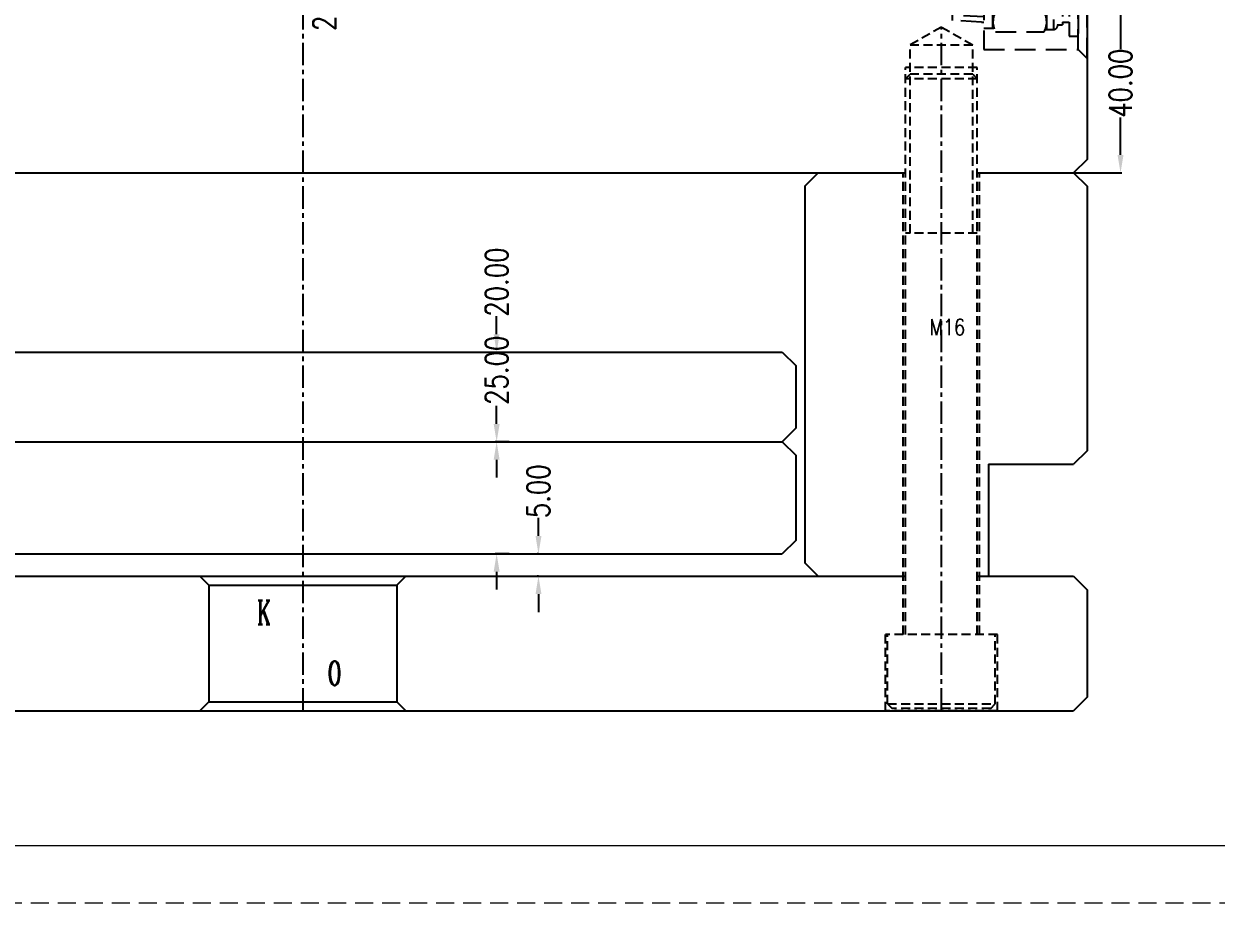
# Model space of a CAD drawing. Header units: millimetres. Extents: x 23490 to 24685, y -23248 to -22403.
# Drawn here: x 24010.1 to 24276.1, y -23247.8 to -23051.6 of the extents above; entities that cross this region are included whole.
import ezdxf

# ---------------------------------------------------------------- set-up
doc = ezdxf.new("R2010")
doc.units = ezdxf.units.MM
doc.header["$LTSCALE"] = 8
for name, pattern in [('CENTER', [2, 1.25, -0.25, 0.25, -0.25]), ('DASHED', [0.75, 0.5, -0.25]), ('HIDDEN', [0.375, 0.25, -0.125])]:
    doc.linetypes.add(name, pattern=pattern)
doc.layers.get('DEFPOINTS').update_dxf_attribs({"color": 6})
for name, color, linetype in [('CL', 1, 'Continuous'), ('text', 7, 'Continuous'), ('WT', 4, 'Continuous')]:
    doc.layers.add(name, color=color, linetype=linetype)
doc.layers.add('dim', color=3, linetype='Continuous', lineweight=15)
doc.layers.add('MBOM-ASSIS-LAYER', color=71, linetype='Continuous', lineweight=9)
doc.styles.add('ROMANC', font='RomanC.ttf', dxfattribs={"width": 0.8, "height": 7})
doc.styles.get("Standard").update_dxf_attribs({"font": 'txt.shx', "width": 0.8, "bigfont": 'chineset.shx'})
doc.dimstyles.new('ISO-25', dxfattribs={"dimtxt": 5, "dimasz": 4, "dimexe": 0.3, "dimexo": 0.3, "dimtad": 0, "dimzin": 1, "dimdsep": 46, "dimtxsty": 'Standard', "dimcen": 0, "dimclrd": 3, "dimclre": 3, "dimclrt": 3, "dimazin": 0, "dimtfac": 1, "dimtofl": 0, "dimtmove": 0, "dimatfit": 0, "dimfxl": 0, "dimarcsym": 0})

# ---------------------------------------------------------------- blocks, each defined once
blk = doc.blocks.new('*D25821')
at = {"layer": 'DEFPOINTS', "color": 0}
for p in [(24115.56, -23144.82), (24118.68, -23144.82), (24118.68, -23169.82)]:
    blk.add_point(p, dxfattribs=at)
at = {"layer": 'dim', "color": 3, "lineweight": -2}
for p, q in [((24115.56, -23140.82), (24115.56, -23136.82)), ((24118.38, -23144.82), (24115.26, -23144.82)), ((24118.38, -23169.82), (24115.26, -23169.82)), ((24115.56, -23173.82), (24115.56, -23177.82))]:
    blk.add_line(p, q, dxfattribs=at)
at = {"layer": 'dim', "color": 3}
for points in [[(24114.89, -23140.82), (24116.22, -23140.82), (24115.56, -23144.82)], [(24116.22, -23173.82), (24114.89, -23173.82), (24115.56, -23169.82)]]:
    blk.add_solid(points, dxfattribs=at)
at = {"layer": 'dim', "color": 3, "insert": (24115.56, -23128.86), "char_height": 5, "attachment_point": 5, "rotation": 90}
blk.add_mtext('25.00', dxfattribs=at)
blk = doc.blocks.new('*D25822')
at = {"layer": 'DEFPOINTS', "color": 0}
for p in [(24105.37, -23124.82), (24115.56, -23124.82), (24105.37, -23144.82)]:
    blk.add_point(p, dxfattribs=at)
at = {"layer": 'dim', "color": 3, "lineweight": -2}
for p, q in [((24115.56, -23120.82), (24115.56, -23116.82)), ((24105.67, -23124.82), (24115.86, -23124.82)), ((24105.67, -23144.82), (24115.86, -23144.82)), ((24115.56, -23148.82), (24115.56, -23152.82))]:
    blk.add_line(p, q, dxfattribs=at)
at = {"layer": 'dim', "color": 3}
for points in [[(24114.89, -23120.82), (24116.22, -23120.82), (24115.56, -23124.82)], [(24116.22, -23148.82), (24114.89, -23148.82), (24115.56, -23144.82)]]:
    blk.add_solid(points, dxfattribs=at)
at = {"layer": 'dim', "color": 3, "insert": (24115.56, -23109.2), "char_height": 5, "attachment_point": 5, "rotation": 90}
blk.add_mtext('20.00', dxfattribs=at)
blk = doc.blocks.new('*D25823')
at = {"layer": 'DEFPOINTS', "color": 0}
for p in [(24124.89, -23169.82), (24125.2, -23169.82), (24125.2, -23174.82)]:
    blk.add_point(p, dxfattribs=at)
at = {"layer": 'dim', "color": 3, "lineweight": -2}
for p, q in [((24124.89, -23165.82), (24124.89, -23161.82)), ((24124.9, -23169.82), (24124.59, -23169.82)), ((24124.9, -23174.82), (24124.59, -23174.82)), ((24124.89, -23178.82), (24124.89, -23182.82))]:
    blk.add_line(p, q, dxfattribs=at)
at = {"layer": 'dim', "color": 3}
for points in [[(24124.23, -23165.82), (24125.56, -23165.82), (24124.89, -23169.82)], [(24125.56, -23178.82), (24124.23, -23178.82), (24124.89, -23174.82)]]:
    blk.add_solid(points, dxfattribs=at)
at = {"layer": 'dim', "color": 3, "insert": (24124.89, -23155.86), "char_height": 5, "attachment_point": 5, "rotation": 90}
blk.add_mtext('5.00', dxfattribs=at)
blk = doc.blocks.new('20100617.142056')
at = {"layer": 'MBOM-ASSIS-LAYER'}
blk.add_line((-12.7, 12.7), (-1176.3, 12.7), dxfattribs=at)
at = {"layer": 'MBOM-ASSIS-LAYER', "linetype": 'DASHED'}
blk.add_line((0, 0), (-1189, 0), dxfattribs=at)
blk = doc.blocks.new('*D26573')
at = {"layer": 'DEFPOINTS', "color": 0}
for p in [(24247.3, -23044.82), (24254.77, -23044.82), (24244.3, -23084.82)]:
    blk.add_point(p, dxfattribs=at)
at = {"layer": 'dim', "color": 3, "lineweight": -2}
for p, q in [((24247.6, -23044.82), (24255.07, -23044.82)), ((24254.77, -23048.82), (24254.77, -23057.2)), ((24254.77, -23080.82), (24254.77, -23072.45)), ((24244.6, -23084.82), (24255.07, -23084.82))]:
    blk.add_line(p, q, dxfattribs=at)
at = {"layer": 'dim', "color": 3}
for points in [[(24255.44, -23048.82), (24254.11, -23048.82), (24254.77, -23044.82)], [(24254.11, -23080.82), (24255.44, -23080.82), (24254.77, -23084.82)]]:
    blk.add_solid(points, dxfattribs=at)
at = {"layer": 'dim', "color": 3, "insert": (24254.77, -23064.82), "char_height": 5, "attachment_point": 5, "rotation": 90}
blk.add_mtext('40.00', dxfattribs=at)
blk = doc.blocks.new('*D26574')
at = {"layer": 'DEFPOINTS', "color": 0}
for p in [(24052.3, -23009.82), (24072.3, -23029.82), (24077.09, -23029.82)]:
    blk.add_point(p, dxfattribs=at)
at = {"layer": 'dim', "color": 3, "lineweight": -2}
for p, q in [((24077.09, -23005.82), (24077.09, -23001.82)), ((24052.6, -23009.82), (24077.39, -23009.82)), ((24072.6, -23029.82), (24077.39, -23029.82)), ((24077.09, -23033.82), (24077.09, -23037.82))]:
    blk.add_line(p, q, dxfattribs=at)
at = {"layer": 'dim', "color": 3}
for points in [[(24076.42, -23005.82), (24077.76, -23005.82), (24077.09, -23009.82)], [(24077.76, -23033.82), (24076.42, -23033.82), (24077.09, -23029.82)]]:
    blk.add_solid(points, dxfattribs=at)
at = {"layer": 'dim', "color": 3, "insert": (24077.09, -23045.45), "char_height": 5, "attachment_point": 5, "rotation": 90}
blk.add_mtext('20.00', dxfattribs=at)
blk = doc.blocks.new('20160903.151524')
at = {"layer": 'WT', "color": 125, "linetype": 'HIDDEN', "ltscale": 2.3}
for p, q in [((-6.35, 23.56), (-6.01, 30)), ((-6.01, 30), (6.01, 30)), ((-5.19, 23), (-4.82, 30)), ((5.19, 23), (4.82, 30)), ((6.35, 23.56), (6.01, 30)), ((12.5, 23), (-12.5, 23)), ((-12.5, 23), (-12.5, 2)), ((-7.75, 23), (-7.75, 20.77)), ((-6.35, 23.56), (-6.35, 23)), ((6.35, 23.56), (6.35, 23)), ((7.75, 23), (7.75, 20.77)), ((12.5, 23), (12.5, 2)), ((-8.5, 20.43), (-8.5, 9.57)), ((-7.75, 21), (7.75, 21)), ((-3.5, 20.01), (-3.5, 9.99)), ((3.5, 20.01), (3.5, 9.99)), ((8.5, 20.43), (8.5, 9.57)), ((-8, 9.33), (-8, 7.51)), ((-8, 9), (8, 9)), ((8, 9.33), (8, 7.51)), ((8, 7.51), (-8, 7.51)), ((7, 6.51), (-7, 6.51)), ((-7, 6.51), (-7, 5.51)), ((-6.4, 5.51), (-7, 5.51)), ((-6.4, 5.51), (-7, 5.51)), ((6.4, 5.51), (-6.4, 5.51)), ((-6.4, 5.51), (-6.4, 4.01)), ((6.4, 5.51), (6.4, 4.01)), ((6.4, 5.51), (7, 5.51)), ((6.4, 5.51), (7, 5.51)), ((7, 6.51), (7, 5.51)), ((-9.5, 4.01), (-9.5, 2)), ((-6.4, 4.01), (-9.5, 4.01)), ((6.4, 4.01), (-6.4, 4.01)), ((6.4, 4.01), (9.5, 4.01)), ((9.5, 4.01), (9.5, 2)), ((-12.5, 2), (-14.5, 0)), ((-14.5, 0), (14.5, 0)), ((-12.5, 2), (12.5, 2)), ((9.5, 2), (-9.5, 2)), ((12.5, 2), (14.5, 0))]:
    blk.add_line(p, q, dxfattribs=at)
at = {"layer": 'WT', "color": 125, "linetype": 'CENTER', "ltscale": 1.5}
blk.add_line((0, 0), (0, 30), dxfattribs=at)
at = {"layer": 'WT', "color": 125, "linetype": 'HIDDEN', "ltscale": 2.3}
for centre, radius, start, end in [((-6.32, 16.53), 4.47, 50.9817, 119.248), ((0, 14.34), 6.66, 58.3016, 121.6984), ((6.32, 16.53), 4.47, 60.752, 129.0183), ((-6.32, 13.47), 4.47, 240.752, 309.0183), ((0, 15.66), 6.66, 238.3016, 301.6984), ((6.32, 13.47), 4.47, 230.9817, 299.248), ((-7, 7.51), 1, 180, 270), ((7, 7.51), 1, 270, 0)]:
    blk.add_arc(centre, radius, start, end, dxfattribs=at)

msp = doc.modelspace()

# ---------------------------------------------------------------- linework, layer by layer
at = {"linetype": 'Continuous'}
for p, q in [((24247.3, -22997.822), (24247.3, -23081.822)), ((24247.3, -23081.822), (24244.3, -23084.822)), ((24002.8, -23084.822), (24206.8, -23084.822)), ((24184.3, -23087.822), (24187.3, -23084.822)), ((24222.8, -23084.822), (24244.3, -23084.822)), ((24244.3, -23084.822), (24247.3, -23087.822)), ((24184.3, -23087.822), (24184.3, -23171.822)), ((24247.3, -23087.822), (24247.3, -23146.822)), ((24002.8, -23124.822), (24179.3, -23124.822)), ((24179.3, -23124.822), (24182.3, -23127.822)), ((24182.3, -23127.822), (24182.3, -23141.822)), ((24182.3, -23141.822), (24179.3, -23144.822)), ((23965.3, -23144.822), (24179.3, -23144.822)), ((24179.3, -23144.822), (24182.3, -23147.822)), ((24247.3, -23146.822), (24244.3, -23149.822)), ((24182.3, -23147.822), (24182.3, -23166.822)), ((24225.3, -23149.822), (24225.3, -23174.822)), ((24225.3, -23149.822), (24244.3, -23149.822)), ((24182.3, -23166.822), (24179.3, -23169.822)), ((23965.3, -23169.822), (24179.3, -23169.822)), ((24187.3, -23174.822), (24184.3, -23171.822)), ((23936.8, -23174.822), (24206.8, -23174.822)), ((24222.8, -23174.822), (24244.3, -23174.822)), ((24244.3, -23174.822), (24247.3, -23177.822)), ((24247.3, -23177.822), (24247.3, -23201.822)), ((24247.3, -23201.822), (24244.3, -23204.822)), ((23900.3, -23204.822), (24244.3, -23204.822))]:
    msp.add_line(p, q, dxfattribs=at)
at = {"linetype": 'HIDDEN'}
for p, q in [((24214.8, -23052.322), (24207.8, -23056.322)), ((24221.8, -23056.322), (24214.8, -23052.322)), ((24207.8, -23098.283), (24207.8, -23056.322)), ((24221.8, -23056.322), (24207.8, -23056.322)), ((24221.8, -23098.283), (24221.8, -23056.322)), ((24206.8, -23187.822), (24206.8, -23061.322)), ((24222.8, -23061.322), (24206.8, -23061.322)), ((24222.8, -23187.822), (24222.8, -23061.322)), ((24206.8, -23063.822), (24207.8, -23062.822)), ((24222.8, -23063.822), (24206.8, -23063.822)), ((24221.8, -23062.822), (24207.8, -23062.822)), ((24221.8, -23062.822), (24222.8, -23063.822)), ((24206.3, -23187.822), (24206.3, -23084.822)), ((24223.3, -23187.822), (24223.3, -23084.822)), ((24222.8, -23098.283), (24206.8, -23098.283)), ((24227.3, -23187.822), (24202.3, -23187.822)), ((24202.3, -23204.822), (24202.3, -23187.822)), ((24202.8, -23203.322), (24202.8, -23187.822)), ((24226.8, -23203.322), (24226.8, -23187.822)), ((24227.3, -23204.822), (24227.3, -23187.822)), ((24227.3, -23204.822), (24202.3, -23204.822)), ((24202.8, -23203.322), (24226.8, -23203.322)), ((24202.8, -23203.322), (24203.8, -23204.322)), ((24225.8, -23204.322), (24203.8, -23204.322)), ((24225.8, -23204.322), (24226.8, -23203.322))]:
    msp.add_line(p, q, dxfattribs=at)
at = {"color": 8, "linetype": 'Continuous'}
for p, q in [((24049.3, -23174.822), (24051.3, -23176.822)), ((24095.3, -23174.822), (24093.3, -23176.822)), ((24051.3, -23176.822), (24093.3, -23176.822)), ((24051.3, -23176.822), (24051.3, -23202.822)), ((24093.3, -23176.822), (24093.3, -23202.822)), ((24049.3, -23204.822), (24051.3, -23202.822)), ((24051.3, -23202.822), (24093.3, -23202.822)), ((24095.3, -23204.822), (24093.3, -23202.822))]:
    msp.add_line(p, q, dxfattribs=at)
at = {"layer": 'CL', "color": 7, "linetype": 'CENTER', "ltscale": 0.5}
for p, q in [((24072.3, -22903.822), (24072.3, -23204.822)), ((24214.8, -23204.822), (24214.8, -23052.322))]:
    msp.add_line(p, q, dxfattribs=at)

# ---------------------------------------------------------------- block references
at = {"layer": 'MBOM-ASSIS-LAYER', "xscale": 1.00471256586481, "yscale": 1.00471256586481, "zscale": 1.00471256586481}
msp.add_blockref('20100617.142056', (24684.771, -23247.769), dxfattribs=at)
at = {"layer": 'WT', "rotation": 90}
msp.add_blockref('20160903.151524', (24247.3, -23044.822), dxfattribs=at)

# ---------------------------------------------------------------- texts
at = {"color": 8, "linetype": 'Continuous', "style": 'ROMANC', "width": 0.6}
for s, p in [('K', (24062.058, -23185.627)), ('O', (24077.878, -23199.173))]:
    msp.add_text(s, height=5.4, dxfattribs=at).set_placement(p)
at = {"layer": 'text', "insert": (24212.197, -23117.441), "char_height": 3.6, "width": 4.25734, "attachment_point": 1}
msp.add_mtext('M16', dxfattribs=at)

# ---------------------------------------------------------------- dimensions: what is measured, and where the dimension line sits
at = {"layer": 'dim'}
for base, p1, p2, picture, middle in [((24077.09, -23029.822), (24052.3, -23009.822), (24072.3, -23029.822), '*D26574', (24077.09, -23045.447)), ((24254.773, -23044.822), (24244.3, -23084.822), (24247.3, -23044.822), '*D26573', (24254.773, -23064.822)), ((24115.558, -23124.822), (24105.368, -23144.822), (24105.368, -23124.822), '*D25822', (24115.558, -23109.197)), ((24115.558, -23144.822), (24118.679, -23169.822), (24118.679, -23144.822), '*D25821', (24115.558, -23128.863)), ((24124.893, -23169.822), (24125.204, -23174.822), (24125.204, -23169.822), '*D25823', (24124.893, -23155.863))]:
    dim = msp.add_linear_dim(base=base, p1=p1, p2=p2, angle=90, dimstyle='ISO-25', dxfattribs=at)
    dim.commit()
    dim.dimension.update_dxf_attribs({"geometry": picture, "text_midpoint": middle})

doc.saveas('drawing.dxf')
